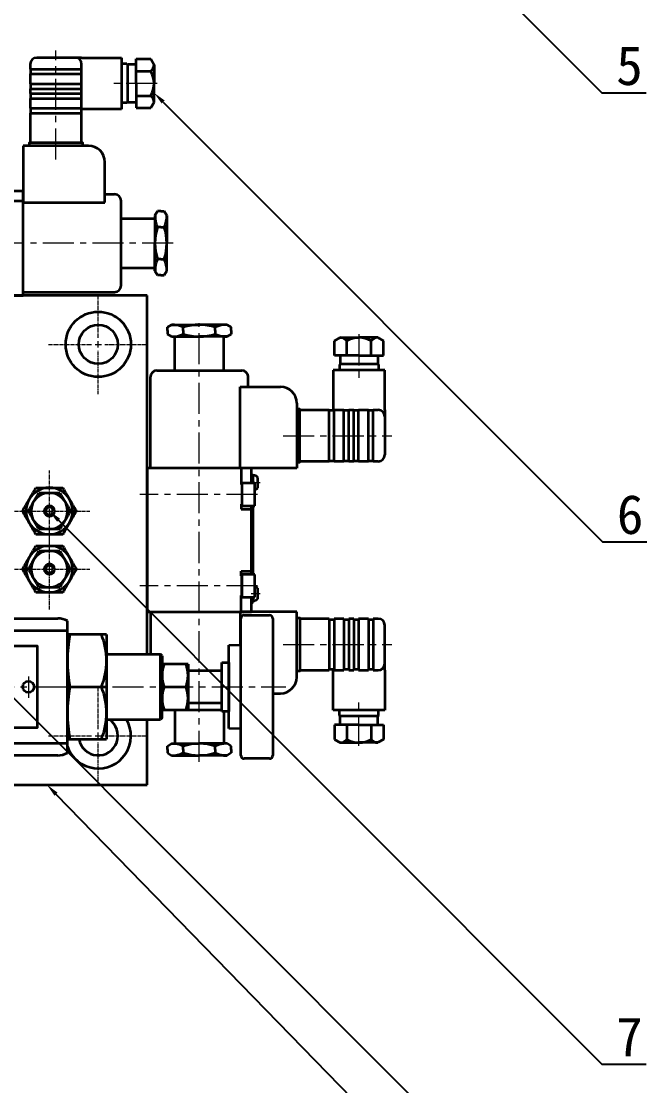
# Model space of a CAD drawing. Header units: millimetres. Extents: x 747 to 1827, y 470 to 2062.
# Drawn here: x 1023.5 to 1151.5, y 604.1 to 821.7 of the extents above; entities that cross this region are included whole.
import ezdxf
from ezdxf import colors
from ezdxf.entities.mleader import LeaderData, LeaderLine
from ezdxf.math import Vec2, Vec3

# ---------------------------------------------------------------- set-up
doc = ezdxf.new("R2010")
doc.units = ezdxf.units.MM
for name, pattern in [('CENTER', [10.16, 6.35, -1.27, 1.27, -1.27]), ('CENTER2', [1.125, 0.75, -0.125, 0.125, -0.125]), ('CENTERX2', [20.32, 12.7, -2.54, 2.54, -2.54])]:
    doc.linetypes.add(name, pattern=pattern)
doc.layers.get('0').update_dxf_attribs({"lineweight": 35})
for name, color, linetype, lineweight in [('CENTER', 1, 'CENTER', 18), ('中心线层', 1, 'CENTERX2', 25), ('标注层', 4, 'Continuous', 18)]:
    doc.layers.add(name, color=color, linetype=linetype, lineweight=lineweight)

# ---------------------------------------------------------------- blocks, each defined once
blk = doc.blocks.new('*U161')
at = {"layer": '中心线层', "color": 0, "linetype": 'CENTER2', "lineweight": 18, "transparency": 16777216}
for p, q in [((0, 0.95), (0, 8.26)), ((-8.26, 0), (-0.95, 0)), ((0.95, 0), (8.26, 0)), ((0, -8.26), (0, -0.95))]:
    blk.add_line(p, q, dxfattribs=at)
at = {"layer": '中心线层', "color": 0, "linetype": 'Continuous', "lineweight": 18, "transparency": 16777216}
for p, q in [((-0.48, 0), (0.48, 0)), ((0, -0.48), (0, 0.48))]:
    blk.add_line(p, q, dxfattribs=at)
blk = doc.blocks.new('*U162')
at = {"layer": '中心线层', "color": 0, "linetype": 'CENTER2', "lineweight": 18, "transparency": 16777216}
for p, q in [((0, 0.95), (0, 8.26)), ((-8.26, 0), (-0.95, 0)), ((0.95, 0), (8.26, 0)), ((0, -8.26), (0, -0.95))]:
    blk.add_line(p, q, dxfattribs=at)
at = {"layer": '中心线层', "color": 0, "linetype": 'Continuous', "lineweight": 18, "transparency": 16777216}
for p, q in [((-0.48, 0), (0.48, 0)), ((0, -0.48), (0, 0.48))]:
    blk.add_line(p, q, dxfattribs=at)
blk = doc.blocks.new('*U165')
at = {"layer": '中心线层', "color": 0, "linetype": 'CENTER2', "lineweight": 18, "transparency": 16777216}
for p, q in [((0, 1.334), (0, 10.17)), ((-10.17, 0), (-1.334, 0)), ((1.334, 0), (10.17, 0)), ((0, -10.17), (0, -1.334))]:
    blk.add_line(p, q, dxfattribs=at)
at = {"layer": '中心线层', "color": 0, "linetype": 'Continuous', "lineweight": 18, "transparency": 16777216}
for p, q in [((-0.667, 0), (0.667, 0)), ((0, -0.667), (0, 0.667))]:
    blk.add_line(p, q, dxfattribs=at)
blk = doc.blocks.new('*U166')
at = {"layer": '中心线层', "color": 0, "linetype": 'CENTER2', "lineweight": 18, "transparency": 16777216}
for p, q in [((0, 1.334), (0, 10.17)), ((-10.17, 0), (-1.334, 0)), ((1.334, 0), (10.17, 0)), ((0, -10.17), (0, -1.334))]:
    blk.add_line(p, q, dxfattribs=at)
at = {"layer": '中心线层', "color": 0, "linetype": 'Continuous', "lineweight": 18, "transparency": 16777216}
for p, q in [((-0.667, 0), (0.667, 0)), ((0, -0.667), (0, 0.667))]:
    blk.add_line(p, q, dxfattribs=at)

msp = doc.modelspace()

# ---------------------------------------------------------------- linework, layer by layer
for p, q in [((1035.845, 814.285), (1026.641, 814.285)), ((1035.845, 814.285), (1043.983, 814.285)), ((1043.983, 814.285), (1043.983, 803.746)), ((1046.984, 809.016), (1046.984, 814.018)), ((1046.984, 814.018), (1049.979, 814.018)), ((1049.979, 814.018), (1050.653, 812.851)), ((1025.307, 812.951), (1025.307, 811.95)), ((1025.307, 811.95), (1035.845, 811.95)), ((1025.441, 810.95), (1025.441, 811.95)), ((1035.711, 811.95), (1035.711, 810.95)), ((1035.845, 811.95), (1035.845, 812.951)), ((1045.108, 813.006), (1043.983, 813.006)), ((1046.984, 812.892), (1045.222, 812.892)), ((1050.653, 812.851), (1050.653, 809.016)), ((1025.307, 810.95), (1035.845, 810.95)), ((1025.307, 810.95), (1025.307, 808.949)), ((1035.845, 808.949), (1035.845, 810.95)), ((1046.984, 811.519), (1049.979, 811.519)), ((1025.307, 808.949), (1035.845, 808.949)), ((1025.307, 807.948), (1035.845, 807.948)), ((1025.307, 807.948), (1025.307, 806.948)), ((1025.441, 807.948), (1025.441, 808.949)), ((1035.711, 808.949), (1035.711, 807.948)), ((1035.845, 806.948), (1035.845, 807.948)), ((1046.984, 809.016), (1046.984, 804.013)), ((1050.653, 805.18), (1050.653, 809.016)), ((1025.307, 806.948), (1035.845, 806.948)), ((1025.307, 805.947), (1035.845, 805.947)), ((1025.307, 805.947), (1025.307, 803.946)), ((1025.441, 805.947), (1025.441, 806.948)), ((1035.711, 806.948), (1035.711, 805.947)), ((1035.845, 803.946), (1035.845, 805.947)), ((1046.984, 806.512), (1049.979, 806.512)), ((1025.307, 803.946), (1035.845, 803.946)), ((1025.441, 802.946), (1025.441, 803.946)), ((1035.711, 803.946), (1035.711, 802.946)), ((1043.983, 803.746), (1035.845, 803.746)), ((1045.108, 805.026), (1043.983, 805.026)), ((1046.984, 805.139), (1045.222, 805.139)), ((1046.984, 804.013), (1049.979, 804.013)), ((1049.979, 804.013), (1050.653, 805.18)), ((1025.307, 802.946), (1035.845, 802.946)), ((1025.307, 802.946), (1025.307, 796.943)), ((1035.845, 796.943), (1035.845, 802.946)), ((1025.307, 796.943), (1035.845, 796.943)), ((1037.246, 796.276), (1023.906, 796.276)), ((1023.906, 796.276), (1023.906, 784.682)), ((1040.581, 784.682), (1040.581, 792.941)), ((1023.906, 787.017), (1020.905, 787.017)), ((1023.906, 765.673), (1023.906, 787.017)), ((1040.581, 786.35), (1042.582, 786.35)), ((1023.906, 784.937), (1020.912, 784.938)), ((1023.906, 784.682), (1040.581, 784.682)), ((1043.916, 767.674), (1043.916, 785.016)), ((1043.916, 781.381), (1050.853, 781.381)), ((1051.359, 782.891), (1050.853, 782.014)), ((1050.853, 782.014), (1050.853, 776.345)), ((1052.054, 782.891), (1051.359, 782.891)), ((1052.054, 782.891), (1052.748, 782.891)), ((1052.748, 782.891), (1053.254, 782.014)), ((1053.254, 782.014), (1053.254, 776.345)), ((1052.054, 779.618), (1051.359, 779.618)), ((1052.054, 779.618), (1052.748, 779.618)), ((1050.853, 770.675), (1050.853, 776.345)), ((1053.254, 770.675), (1053.254, 776.345)), ((1052.054, 773.072), (1051.359, 773.072)), ((1052.054, 773.072), (1052.748, 773.072)), ((1043.916, 771.309), (1050.853, 771.309)), ((1051.359, 769.798), (1050.853, 770.675)), ((1052.748, 769.798), (1053.254, 770.675)), ((1052.054, 769.798), (1051.359, 769.798)), ((1052.054, 769.798), (1052.748, 769.798)), ((1023.906, 766.34), (1042.582, 766.34)), ((1019.904, 765.673), (1023.906, 765.673)), ((1053.378, 759.164), (1054.255, 759.67)), ((1054.255, 759.67), (1059.924, 759.67)), ((1065.594, 759.67), (1059.924, 759.67)), ((1066.471, 759.164), (1065.594, 759.67)), ((1053.378, 758.469), (1053.378, 759.164)), ((1053.378, 758.469), (1053.378, 757.775)), ((1053.378, 757.775), (1054.255, 757.269)), ((1056.651, 758.469), (1056.651, 759.164)), ((1056.651, 758.469), (1056.651, 757.775)), ((1063.197, 758.469), (1063.197, 759.164)), ((1063.197, 758.469), (1063.197, 757.775)), ((1066.471, 757.775), (1065.594, 757.269)), ((1066.471, 758.469), (1066.471, 759.164)), ((1066.471, 758.469), (1066.471, 757.775)), ((1054.255, 757.269), (1059.924, 757.269)), ((1054.888, 750.332), (1054.888, 757.269)), ((1065.594, 757.269), (1059.924, 757.269)), ((1064.96, 750.332), (1064.96, 757.269)), ((1087.593, 756.395), (1088.76, 757.069)), ((1087.593, 753.4), (1087.593, 756.395)), ((1088.76, 757.069), (1092.595, 757.069)), ((1090.092, 753.4), (1090.092, 756.395)), ((1096.43, 757.069), (1092.595, 757.069)), ((1095.098, 753.4), (1095.098, 756.395)), ((1097.597, 756.395), (1096.43, 757.069)), ((1097.597, 753.4), (1097.597, 756.395)), ((1092.595, 753.4), (1087.593, 753.4)), ((1088.719, 753.4), (1088.719, 751.638)), ((1092.595, 753.4), (1097.597, 753.4)), ((1096.471, 753.4), (1096.471, 751.638)), ((1088.605, 751.524), (1088.605, 750.399)), ((1096.585, 751.524), (1096.585, 750.399)), ((1049.919, 730.322), (1049.919, 748.998)), ((1051.253, 750.332), (1068.595, 750.332)), ((1069.929, 746.997), (1069.929, 748.998)), ((1087.326, 750.399), (1087.326, 742.261)), ((1097.864, 750.399), (1087.326, 750.399)), ((1097.864, 742.261), (1097.864, 750.399)), ((1068.262, 730.322), (1068.262, 746.997)), ((1068.262, 746.997), (1076.52, 746.997)), ((1079.855, 743.662), (1079.855, 730.322)), ((1080.522, 731.723), (1080.522, 742.261)), ((1080.522, 742.261), (1086.525, 742.261)), ((1086.525, 731.723), (1086.525, 742.261)), ((1087.526, 731.723), (1087.526, 742.261)), ((1087.526, 742.261), (1089.527, 742.261)), ((1089.527, 731.723), (1089.527, 742.261)), ((1090.527, 731.723), (1090.527, 742.261)), ((1090.527, 742.261), (1091.528, 742.261)), ((1091.528, 731.723), (1091.528, 742.261)), ((1092.528, 731.723), (1092.528, 742.261)), ((1092.528, 742.261), (1094.529, 742.261)), ((1094.529, 731.723), (1094.529, 742.261)), ((1095.53, 731.723), (1095.53, 742.261)), ((1095.53, 742.261), (1096.53, 742.261)), ((1097.864, 742.261), (1097.864, 733.057)), ((1087.526, 742.127), (1086.525, 742.127)), ((1090.527, 742.127), (1089.527, 742.127)), ((1092.528, 742.127), (1091.528, 742.127)), ((1095.53, 742.127), (1094.529, 742.127)), ((1086.525, 731.723), (1080.522, 731.723)), ((1086.525, 731.857), (1087.526, 731.857)), ((1089.527, 731.723), (1087.526, 731.723)), ((1089.527, 731.857), (1090.527, 731.857)), ((1091.528, 731.723), (1090.527, 731.723)), ((1091.528, 731.857), (1092.528, 731.857)), ((1094.529, 731.723), (1092.528, 731.723)), ((1094.529, 731.857), (1095.53, 731.857)), ((1096.53, 731.723), (1095.53, 731.723)), ((1049.252, 730.322), (1049.252, 700.974)), ((1070.596, 730.322), (1049.252, 730.322)), ((1079.855, 730.322), (1068.262, 730.322)), ((1068.516, 730.322), (1068.516, 726.987)), ((1070.596, 727.32), (1070.596, 730.322)), ((1068.595, 726.987), (1068.595, 722.985)), ((1070.93, 728.93), (1070.596, 728.93)), ((1070.93, 727.32), (1070.93, 728.93)), ((1071.93, 726.322), (1071.93, 728.469)), ((1068.516, 722.985), (1068.516, 721.983)), ((1070.596, 708.644), (1070.596, 722.651)), ((1070.93, 715.923), (1070.93, 722.651)), ((1068.516, 721.983), (1070.596, 721.983)), ((1070.93, 708.644), (1070.93, 715.923)), ((1068.516, 708.311), (1068.516, 709.313)), ((1068.516, 709.313), (1070.596, 709.313)), ((1068.595, 704.309), (1068.595, 708.311)), ((1071.93, 703.644), (1071.93, 705.791)), ((1068.516, 700.974), (1068.516, 704.309)), ((1070.596, 700.974), (1070.596, 703.975)), ((1070.93, 702.917), (1070.93, 703.975)), ((1049.252, 700.974), (1070.596, 700.974)), ((1049.919, 700.974), (1049.919, 692.303)), ((1068.262, 700.974), (1068.262, 694.23)), ((1079.855, 700.974), (1068.262, 700.974)), ((1070.596, 702.917), (1070.93, 702.917)), ((1079.855, 687.634), (1079.855, 700.974)), ((1000.931, 699.64), (1030.946, 699.64)), ((1032.947, 672.162), (1032.947, 699.104)), ((1068.431, 671.626), (1068.431, 699.64)), ((1069.098, 700.307), (1074.301, 700.307)), ((1074.968, 699.64), (1074.968, 671.626)), ((1080.522, 699.573), (1080.522, 689.035)), ((1086.525, 699.573), (1080.522, 699.573)), ((1086.525, 699.573), (1086.525, 689.035)), ((1086.525, 699.439), (1087.526, 699.439)), ((1087.526, 699.573), (1087.526, 689.035)), ((1089.527, 699.573), (1087.526, 699.573)), ((1089.527, 699.573), (1089.527, 689.035)), ((1089.527, 699.439), (1090.527, 699.439)), ((1090.527, 699.573), (1090.527, 689.035)), ((1091.528, 699.573), (1090.527, 699.573)), ((1091.528, 699.573), (1091.528, 689.035)), ((1091.528, 699.439), (1092.528, 699.439)), ((1092.528, 699.573), (1092.528, 689.035)), ((1094.529, 699.573), (1092.528, 699.573)), ((1094.529, 699.573), (1094.529, 689.035)), ((1094.529, 699.439), (1095.53, 699.439)), ((1095.53, 699.573), (1095.53, 689.035)), ((1096.53, 699.573), (1095.53, 699.573)), ((998.263, 697.134), (1032.947, 697.134)), ((1097.864, 689.035), (1097.864, 698.239)), ((1032.947, 674.947), (1032.947, 696.319)), ((1040.951, 696.319), (1032.947, 696.319)), ((1040.951, 696.319), (1040.951, 674.947)), ((1041.284, 692.303), (1051.956, 692.303)), ((1051.956, 678.963), (1051.956, 692.303)), ((1052.29, 691.969), (1051.956, 692.303)), ((1065.963, 694.137), (1068.431, 694.237)), ((1065.963, 677.129), (1065.963, 694.137)), ((1052.29, 691.969), (1052.29, 685.633)), ((1052.29, 680.964), (1052.29, 690.302)), ((1057.626, 690.302), (1052.29, 690.302)), ((1057.626, 690.302), (1057.626, 680.964)), ((1064.496, 680.63), (1064.496, 690.635)), ((1064.496, 690.635), (1065.963, 690.635)), ((1065.963, 690.635), (1065.963, 680.63)), ((1057.626, 688.968), (1064.496, 688.968)), ((1080.522, 689.035), (1086.525, 689.035)), ((1087.526, 689.169), (1086.525, 689.169)), ((1087.326, 680.897), (1087.326, 689.035)), ((1087.526, 689.035), (1089.527, 689.035)), ((1090.527, 689.169), (1089.527, 689.169)), ((1090.527, 689.035), (1091.528, 689.035)), ((1092.528, 689.169), (1091.528, 689.169)), ((1092.528, 689.035), (1094.529, 689.035)), ((1095.53, 689.169), (1094.529, 689.169)), ((1095.53, 689.035), (1096.53, 689.035)), ((1097.864, 689.035), (1097.864, 680.897)), ((1032.947, 685.633), (1040.951, 685.633)), ((1052.29, 679.296), (1052.29, 685.633)), ((1052.29, 685.633), (1057.626, 685.633)), ((1074.968, 684.299), (1076.52, 684.299)), ((1064.496, 682.298), (1057.626, 682.298)), ((1051.956, 680.964), (1064.496, 680.964)), ((1052.29, 679.296), (1051.956, 678.963)), ((1052.29, 680.964), (1057.626, 680.964)), ((1054.888, 680.964), (1054.888, 674.027)), ((1065.963, 680.63), (1064.496, 680.63)), ((1064.96, 680.63), (1064.96, 674.027)), ((1097.864, 680.897), (1087.326, 680.897)), ((1088.605, 679.772), (1088.605, 680.897)), ((1088.719, 677.896), (1088.719, 679.658)), ((1096.471, 677.896), (1096.471, 679.658)), ((1096.585, 679.772), (1096.585, 680.897)), ((1041.284, 678.963), (1051.956, 678.963)), ((1068.431, 677.029), (1065.963, 677.129)), ((1092.595, 677.896), (1087.593, 677.896)), ((1087.593, 677.896), (1087.593, 674.901)), ((1090.092, 677.896), (1090.092, 674.901)), ((1092.595, 677.896), (1097.597, 677.896)), ((1095.098, 677.896), (1095.098, 674.901)), ((1097.597, 677.896), (1097.597, 674.901)), ((1032.947, 674.947), (1040.951, 674.947)), ((1087.593, 674.901), (1088.76, 674.227)), ((1097.597, 674.901), (1096.43, 674.227)), ((998.263, 674.132), (1032.947, 674.132)), ((1053.378, 673.521), (1054.255, 674.027)), ((1053.378, 672.826), (1053.378, 673.521)), ((1053.378, 672.826), (1053.378, 672.132)), ((1054.255, 674.027), (1059.924, 674.027)), ((1056.651, 672.826), (1056.651, 673.521)), ((1056.651, 672.826), (1056.651, 672.132)), ((1065.594, 674.027), (1059.924, 674.027)), ((1063.197, 672.826), (1063.197, 673.521)), ((1063.197, 672.826), (1063.197, 672.132)), ((1066.471, 673.521), (1065.594, 674.027)), ((1066.471, 672.826), (1066.471, 673.521)), ((1066.471, 672.826), (1066.471, 672.132)), ((1088.76, 674.227), (1092.595, 674.227)), ((1096.43, 674.227), (1092.595, 674.227)), ((1030.946, 671.626), (1000.931, 671.626)), ((1053.378, 672.132), (1054.255, 671.626)), ((1054.255, 671.626), (1059.924, 671.626)), ((1065.594, 671.626), (1059.924, 671.626)), ((1066.471, 672.132), (1065.594, 671.626)), ((1074.301, 670.959), (1069.098, 670.959))]:
    msp.add_line(p, q)
at = {"color": 7, "linetype": 'Continuous', "lineweight": 35}
for p, q in [((1049.252, 765.673), (1019.904, 765.673)), ((1049.252, 692.303), (1049.252, 765.673)), ((1023.74, 721.584), (1024.477, 721.584)), ((1025.515, 721.584), (1024.938, 721.584)), ((1033.546, 721.584), (1032.969, 721.584)), ((1034.007, 721.584), (1034.744, 721.584)), ((1023.74, 709.712), (1024.477, 709.712)), ((1025.515, 709.712), (1024.938, 709.712)), ((1033.546, 709.712), (1032.969, 709.712)), ((1034.007, 709.712), (1034.744, 709.712)), ((1049.252, 665.623), (1049.252, 678.963)), ((949.202, 665.623), (1049.252, 665.623))]:
    msp.add_line(p, q, dxfattribs=at)
at = {"lineweight": 35}
for p, q in [((1068.595, 727.32), (1068.595, 722.651)), ((1071.263, 727.32), (1068.595, 727.32)), ((1071.263, 722.651), (1071.263, 727.32)), ((1068.595, 722.651), (1071.263, 722.651)), ((1068.595, 708.644), (1068.595, 703.975)), ((1071.263, 708.644), (1068.595, 708.644)), ((1071.263, 703.975), (1071.263, 708.644)), ((1068.595, 703.975), (1071.263, 703.975))]:
    msp.add_line(p, q, dxfattribs=at)
for points in [[(1045.108, 813.006), (1045.222, 812.892), (1045.222, 805.139), (1045.108, 805.026)], [(1096.585, 751.524), (1096.471, 751.638), (1088.719, 751.638), (1088.605, 751.524)], [(1096.585, 679.772), (1096.471, 679.658), (1088.719, 679.658), (1088.605, 679.772)]]:
    msp.add_lwpolyline(points)
for points in [[(1025.14, 796.276), (1025.14, 796.943), (1036.012, 796.943), (1036.012, 796.276)], [(1079.855, 731.556), (1080.522, 731.556), (1080.522, 742.428), (1079.855, 742.428)], [(1079.855, 699.74), (1080.522, 699.74), (1080.522, 688.868), (1079.855, 688.868)], [(1005.433, 677.295), (1026.777, 677.295), (1026.777, 693.97), (1005.433, 693.97)]]:
    msp.add_lwpolyline(points, close=True)
at = {"color": 7, "linetype": 'Continuous', "lineweight": 35}
for radius in [6.67, 4.002]:
    msp.add_circle((1039.247, 755.668), radius, dxfattribs=at)
msp.add_circle((1024.943, 685.633), 1.167)
for centre, radius, start, end in [((1026.641, 812.951), 1.334, 90, 180), ((1034.511, 812.951), 1.334, 0, 90), ((1048.904, 812.899), 1.75, 307.91403, 358.42469), ((1045.667, 809.016), 4.986, 329.86735, 30.13265), ((1048.904, 805.132), 1.75, 1.57531, 52.08597), ((1037.246, 792.941), 3.335, 0, 90), ((1042.582, 785.016), 1.334, 0, 90), ((1055.629, 781.772), 4.782, 177.09505, 206.76988), ((1048.478, 781.772), 4.782, 333.23012, 2.90495), ((1061.686, 776.345), 10.833, 162.41205, 197.58795), ((1042.422, 776.345), 10.833, 342.41205, 17.58795), ((1055.629, 770.918), 4.782, 153.23012, 182.90495), ((1048.478, 770.918), 4.782, 357.09505, 26.76988), ((1042.582, 767.674), 1.334, 270, 0), ((1054.497, 754.894), 4.782, 63.23012, 92.90495), ((1059.924, 748.837), 10.833, 72.41205, 107.58795), ((1065.351, 754.894), 4.782, 87.09505, 116.76988), ((1054.497, 762.045), 4.782, 267.09505, 296.76988), ((1059.924, 768.101), 10.833, 252.41205, 287.58795), ((1065.351, 762.045), 4.782, 243.23012, 272.90495), ((1088.711, 755.32), 1.75, 37.91403, 88.42469), ((1092.595, 752.082), 4.986, 59.86735, 120.13265), ((1096.478, 755.32), 1.75, 91.57531, 142.08597), ((1051.253, 748.998), 1.334, 90, 180), ((1068.595, 748.998), 1.334, 0, 90), ((1076.52, 743.662), 3.335, 0, 90), ((1096.53, 740.927), 1.334, 0, 90), ((1096.53, 733.057), 1.334, 270, 0), ((1070.93, 727.395), 1.467, 47.01411, 90), ((1070.93, 727.395), 1.467, 283.13656, 312.98589), ((1070.93, 704.717), 1.467, 47.01411, 76.86344), ((1070.93, 704.717), 1.467, 270, 312.98589), ((1030.946, 695.638), 4.002, 60, 90), ((1069.098, 699.64), 0.667, 90, 180), ((1074.301, 699.64), 0.667, 0, 90), ((1096.53, 698.239), 1.334, 0, 90), ((1062.236, 690.976), 29.29, 169.48898, 190.51102), ((1026.942, 690.976), 14.009, 337.57873, 22.42127), ((1041.284, 692.636), 0.334, 180, 270), ((1059.033, 687.967), 6.743, 159.74384, 200.25616), ((1050.883, 687.967), 6.743, 339.74384, 20.25616), ((1096.53, 690.369), 1.334, 270, 0), ((1062.236, 680.29), 29.29, 169.48898, 190.51102), ((1026.942, 680.29), 14.009, 337.57873, 22.42127), ((1059.033, 683.298), 6.743, 159.74384, 200.25616), ((1050.883, 683.298), 6.743, 339.74384, 20.25616), ((1076.52, 687.634), 3.335, 270, 0), ((1041.284, 678.629), 0.334, 90, 180), ((1088.711, 675.976), 1.75, 271.57531, 322.08597), ((1092.595, 679.213), 4.986, 239.86735, 300.13265), ((1096.478, 675.976), 1.75, 217.91403, 268.42469), ((1054.497, 669.251), 4.782, 63.23012, 92.90495), ((1059.924, 663.194), 10.833, 72.41205, 107.58795), ((1065.351, 669.251), 4.782, 87.09505, 116.76988), ((1030.946, 675.628), 4.002, 270, 300), ((1054.497, 676.402), 4.782, 267.09505, 296.76988), ((1059.924, 682.459), 10.833, 252.41205, 287.58795), ((1065.351, 676.402), 4.782, 243.23012, 272.90495), ((1069.098, 671.626), 0.667, 180, 270), ((1074.301, 671.626), 0.667, 270, 0)]:
    msp.add_arc(centre, radius, start, end)
for centre, radius, start, end in [((1029.242, 721.584), 4.765, 90, 150), ((1029.242, 721.584), 3.727, 0, 180), ((1029.242, 721.584), 4.765, 30, 90), ((1029.242, 721.584), 4.765, 150, 180), ((1029.242, 721.584), 1.059, 0, 180), ((1029.242, 721.584), 4.765, 0, 30), ((1029.242, 721.584), 4.765, 180, 210), ((1029.242, 721.584), 3.727, 180, 0), ((1029.242, 721.584), 1.059, 180, 0), ((1029.242, 721.584), 0.762, 0, 180), ((1029.242, 721.584), 0.762, 180, 0), ((1029.242, 721.584), 4.765, 330, 0), ((1029.242, 721.584), 4.765, 210, 270), ((1029.242, 721.584), 4.765, 270, 330), ((1029.242, 709.712), 4.765, 90, 150), ((1029.242, 709.712), 4.765, 30, 90), ((1029.242, 709.712), 4.765, 150, 180), ((1029.242, 709.712), 3.727, 0, 180), ((1029.242, 709.712), 4.765, 0, 30), ((1029.242, 709.712), 4.765, 180, 210), ((1029.242, 709.712), 3.727, 180, 0), ((1029.242, 709.712), 1.059, 0, 180), ((1029.242, 709.712), 1.059, 180, 0), ((1029.242, 709.712), 0.762, 0, 180), ((1029.242, 709.712), 0.762, 180, 0), ((1029.242, 709.712), 4.765, 330, 0), ((1029.242, 709.712), 4.765, 210, 270), ((1029.242, 709.712), 4.765, 270, 330), ((1039.247, 675.628), 6.67, 75.20244, 76.25141), ((1039.247, 675.628), 4.002, 64.80665, 65.39719), ((1039.247, 675.628), 6.67, 199.16179, 30), ((1039.247, 675.628), 4.002, 189.80206, 56.44269)]:
    msp.add_arc(centre, radius, start, end, dxfattribs=at)
for points in [[(1025.116, 723.967), (1025.336, 724.349), (1025.553, 724.725), (1026.003, 725.504), (1026.236, 725.907), (1026.491, 726.349)], [(1026.014, 723.448), (1026.187, 723.747), (1026.357, 724.041), (1026.709, 724.65), (1026.891, 724.966), (1027.09, 725.311)], [(1026.491, 726.349), (1027.001, 726.349), (1027.467, 726.349), (1028.367, 726.349), (1028.8, 726.349), (1029.242, 726.349)], [(1027.09, 725.311), (1027.489, 725.311), (1027.854, 725.311), (1028.557, 725.311), (1028.897, 725.311), (1029.242, 725.311)], [(1029.242, 726.349), (1029.684, 726.349), (1030.117, 726.349), (1031.017, 726.349), (1031.483, 726.349), (1031.993, 726.349)], [(1029.242, 725.311), (1029.588, 725.311), (1029.927, 725.311), (1030.631, 725.311), (1030.995, 725.311), (1031.394, 725.311)], [(1031.394, 725.311), (1031.594, 724.966), (1031.776, 724.65), (1032.128, 724.041), (1032.297, 723.747), (1032.47, 723.448)], [(1031.993, 726.349), (1032.248, 725.907), (1032.481, 725.504), (1032.931, 724.725), (1033.148, 724.349), (1033.369, 723.967)], [(1023.74, 721.584), (1023.995, 722.026), (1024.228, 722.429), (1024.678, 723.209), (1024.895, 723.584), (1025.116, 723.967)], [(1024.938, 721.584), (1025.138, 721.93), (1025.32, 722.245), (1025.672, 722.855), (1025.842, 723.149), (1026.014, 723.448)], [(1032.47, 723.448), (1032.643, 723.149), (1032.812, 722.855), (1033.164, 722.245), (1033.346, 721.93), (1033.546, 721.584)], [(1033.369, 723.967), (1033.59, 723.584), (1033.806, 723.209), (1034.256, 722.429), (1034.489, 722.026), (1034.744, 721.584)], [(1025.116, 719.202), (1024.895, 719.584), (1024.678, 719.96), (1024.228, 720.739), (1023.995, 721.142), (1023.74, 721.584)], [(1026.014, 719.721), (1025.842, 720.02), (1025.672, 720.314), (1025.32, 720.923), (1025.138, 721.239), (1024.938, 721.584)], [(1033.546, 721.584), (1033.346, 721.239), (1033.164, 720.923), (1032.812, 720.314), (1032.643, 720.02), (1032.47, 719.721)], [(1034.744, 721.584), (1034.489, 721.142), (1034.256, 720.739), (1033.806, 719.96), (1033.59, 719.584), (1033.369, 719.202)], [(1026.491, 716.819), (1026.236, 717.261), (1026.003, 717.664), (1025.553, 718.444), (1025.336, 718.819), (1025.116, 719.202)], [(1027.09, 717.857), (1026.891, 718.203), (1026.709, 718.518), (1026.357, 719.128), (1026.187, 719.421), (1026.014, 719.721)], [(1032.47, 719.721), (1032.297, 719.421), (1032.128, 719.128), (1031.776, 718.518), (1031.594, 718.203), (1031.394, 717.857)], [(1033.369, 719.202), (1033.148, 718.819), (1032.931, 718.444), (1032.481, 717.664), (1032.248, 717.261), (1031.993, 716.819)], [(1029.242, 716.819), (1028.8, 716.819), (1028.367, 716.819), (1027.467, 716.819), (1027.001, 716.819), (1026.491, 716.819)], [(1029.242, 717.857), (1028.897, 717.857), (1028.557, 717.857), (1027.854, 717.857), (1027.489, 717.857), (1027.09, 717.857)], [(1031.394, 717.857), (1030.995, 717.857), (1030.631, 717.857), (1029.927, 717.857), (1029.588, 717.857), (1029.242, 717.857)], [(1031.993, 716.819), (1031.483, 716.819), (1031.017, 716.819), (1030.117, 716.819), (1029.684, 716.819), (1029.242, 716.819)], [(1025.116, 712.094), (1025.336, 712.477), (1025.553, 712.852), (1026.003, 713.631), (1026.236, 714.035), (1026.491, 714.476)], [(1026.491, 714.476), (1027.001, 714.476), (1027.467, 714.476), (1028.367, 714.476), (1028.8, 714.476), (1029.242, 714.476)], [(1029.242, 714.476), (1029.684, 714.476), (1030.117, 714.476), (1031.017, 714.476), (1031.483, 714.476), (1031.993, 714.476)], [(1031.993, 714.476), (1032.248, 714.035), (1032.481, 713.631), (1032.931, 712.852), (1033.148, 712.477), (1033.369, 712.094)], [(1023.74, 709.712), (1023.995, 710.153), (1024.228, 710.557), (1024.678, 711.336), (1024.895, 711.711), (1025.116, 712.094)], [(1026.014, 711.575), (1026.187, 711.874), (1026.357, 712.168), (1026.709, 712.778), (1026.891, 713.093), (1027.09, 713.439)], [(1027.09, 713.439), (1027.489, 713.439), (1027.854, 713.439), (1028.557, 713.439), (1028.897, 713.439), (1029.242, 713.439)], [(1029.242, 713.439), (1029.588, 713.439), (1029.927, 713.439), (1030.631, 713.439), (1030.995, 713.439), (1031.394, 713.439)], [(1031.394, 713.439), (1031.594, 713.093), (1031.776, 712.778), (1032.128, 712.168), (1032.297, 711.874), (1032.47, 711.575)], [(1033.369, 712.094), (1033.59, 711.711), (1033.806, 711.336), (1034.256, 710.557), (1034.489, 710.153), (1034.744, 709.712)], [(1025.116, 707.329), (1024.895, 707.712), (1024.678, 708.087), (1024.228, 708.866), (1023.995, 709.27), (1023.74, 709.712)], [(1024.938, 709.712), (1025.138, 710.057), (1025.32, 710.373), (1025.672, 710.982), (1025.842, 711.276), (1026.014, 711.575)], [(1026.014, 707.848), (1025.842, 708.147), (1025.672, 708.441), (1025.32, 709.051), (1025.138, 709.366), (1024.938, 709.712)], [(1032.47, 711.575), (1032.643, 711.276), (1032.812, 710.982), (1033.164, 710.373), (1033.346, 710.057), (1033.546, 709.712)], [(1033.546, 709.712), (1033.346, 709.366), (1033.164, 709.051), (1032.812, 708.441), (1032.643, 708.147), (1032.47, 707.848)], [(1034.744, 709.712), (1034.489, 709.27), (1034.256, 708.866), (1033.806, 708.087), (1033.59, 707.712), (1033.369, 707.329)], [(1027.09, 705.984), (1026.891, 706.33), (1026.709, 706.645), (1026.357, 707.255), (1026.187, 707.549), (1026.014, 707.848)], [(1032.47, 707.848), (1032.297, 707.549), (1032.128, 707.255), (1031.776, 706.645), (1031.594, 706.33), (1031.394, 705.984)], [(1026.491, 704.947), (1026.236, 705.388), (1026.003, 705.792), (1025.553, 706.571), (1025.336, 706.947), (1025.116, 707.329)], [(1029.242, 705.984), (1028.897, 705.984), (1028.557, 705.984), (1027.854, 705.984), (1027.489, 705.984), (1027.09, 705.984)], [(1031.394, 705.984), (1030.995, 705.984), (1030.631, 705.984), (1029.927, 705.984), (1029.588, 705.984), (1029.242, 705.984)], [(1033.369, 707.329), (1033.148, 706.947), (1032.931, 706.571), (1032.481, 705.792), (1032.248, 705.388), (1031.993, 704.947)], [(1029.242, 704.947), (1028.8, 704.947), (1028.367, 704.947), (1027.467, 704.947), (1027.001, 704.947), (1026.491, 704.947)], [(1031.993, 704.947), (1031.483, 704.947), (1031.017, 704.947), (1030.117, 704.947), (1029.684, 704.947), (1029.242, 704.947)]]:
    msp.add_open_spline(points, degree=3, knots=[0, 0, 0, 0, 0.5, 0.5, 1, 1, 1, 1], dxfattribs=at)
at = {"layer": 'CENTER'}
for p, q in [((1030.576, 793.472), (1030.576, 815.774)), ((1051.313, 809.016), (1042.337, 809.016)), ((1054.558, 776.345), (964.857, 776.345)), ((1059.924, 670.322), (1059.924, 760.023)), ((1092.595, 757.728), (1092.595, 748.753)), ((1077.051, 736.992), (1099.353, 736.992)), ((1070.513, 727.395), (1072.347, 727.395)), ((1071.837, 724.986), (1047.756, 724.986)), ((1071.837, 706.31), (1047.756, 706.31)), ((1070.513, 704.717), (1072.347, 704.717)), ((1077.051, 694.304), (1099.353, 694.304)), ((1024.943, 687.764), (1024.943, 683.421)), ((964.913, 685.633), (1032.947, 685.633)), ((1031.985, 685.633), (1052.977, 685.633)), ((1052.29, 685.633), (1077.636, 685.633)), ((1092.595, 673.567), (1092.595, 682.543))]:
    msp.add_line(p, q, dxfattribs=at)

# ---------------------------------------------------------------- block references
at = {"layer": '中心线层', "linetype": 'CENTER2', "lineweight": 18}
for name, p in [('*U165', (1039.247, 755.668)), ('*U161', (1029.242, 721.584)), ('*U162', (1029.242, 709.712)), ('*U166', (1039.247, 675.628))]:
    msp.add_blockref(name, p, dxfattribs=at)

# ---------------------------------------------------------------- leaders
at = {"layer": '标注层', "lineweight": 18}
ml = msp.add_multileader_mtext('Standard', dxfattribs=at)
ml.set_content('5', color=256)
ml.set_leader_properties()
ml.build(insert=Vec2(0, 0))
ml.multileader.update_dxf_attribs({"text_left_attachment_type": 6, "text_right_attachment_type": 6, "text_top_attachment_type": 10, "text_bottom_attachment_type": 10, "dogleg_length": 0.36, "arrow_head_size": 2.668})
ctx = ml.context
ctx.base_point, ctx.char_height, ctx.arrow_head_size, ctx.landing_gap_size, ctx.plane_origin = Vec3(1142.563, 807.095), 8.004, 2.668, 2.668, Vec3(1059.924, 889.494)
ctx.left_attachment, ctx.right_attachment, ctx.top_attachment, ctx.bottom_attachment = 6, 6, 10, 10
notes = []
notes.append((ctx, [(0, (1, 1, 0), (1142.323, 807.095), (1, 0), 0.24, [(0, [(1059.924, 889.494)], 0, [])])]))
ctx.mtext.insert, ctx.mtext.flow_direction = Vec3(1145.231, 816.7), 5
ml = msp.add_multileader_mtext('Standard', dxfattribs=at)
ml.set_content('6', color=256)
ml.set_leader_properties()
ml.build(insert=Vec2(0, 0))
ml.multileader.update_dxf_attribs({"text_left_attachment_type": 6, "text_right_attachment_type": 6, "text_top_attachment_type": 10, "text_bottom_attachment_type": 10, "dogleg_length": 0.36, "arrow_head_size": 2.668})
ctx = ml.context
ctx.base_point, ctx.char_height, ctx.arrow_head_size, ctx.landing_gap_size, ctx.plane_origin = Vec3(1142.693, 715.298), 8.004, 2.668, 2.668, Vec3(1050.653, 807.098)
ctx.left_attachment, ctx.right_attachment, ctx.top_attachment, ctx.bottom_attachment = 6, 6, 10, 10
notes.append((ctx, [(0, (1, 1, 0), (1142.453, 715.298), (1, 0), 0.24, [(0, [(1050.653, 807.098)], 0, [])])]))
ctx.mtext.insert, ctx.mtext.flow_direction = Vec3(1145.361, 724.903), 5
ml = msp.add_multileader_mtext('Standard', dxfattribs=at)
ml.set_content('7', color=256)
ml.set_leader_properties()
ml.build(insert=Vec2(0, 0))
ml.multileader.update_dxf_attribs({"text_left_attachment_type": 6, "text_right_attachment_type": 6, "text_top_attachment_type": 10, "text_bottom_attachment_type": 10, "dogleg_length": 0.36, "arrow_head_size": 2.668})
ctx = ml.context
ctx.base_point, ctx.char_height, ctx.arrow_head_size, ctx.landing_gap_size, ctx.plane_origin = Vec3(1142.563, 608.503), 8.004, 2.668, 2.668, Vec3(1029.242, 721.584)
ctx.left_attachment, ctx.right_attachment, ctx.top_attachment, ctx.bottom_attachment = 6, 6, 10, 10
notes.append((ctx, [(0, (1, 1, 0), (1142.323, 608.503), (1, 0), 0.24, [(0, [(1029.242, 721.584)], 0, [])])]))
ctx.mtext.insert, ctx.mtext.flow_direction = Vec3(1145.231, 618.108), 5
ml = msp.add_multileader_mtext('Standard', dxfattribs=at)
ml.set_content('8', color=256)
ml.set_leader_properties()
ml.build(insert=Vec2(0, 0))
ml.multileader.update_dxf_attribs({"text_left_attachment_type": 6, "text_right_attachment_type": 6, "text_top_attachment_type": 10, "text_bottom_attachment_type": 10, "dogleg_length": 0.36, "arrow_head_size": 2.668})
ctx = ml.context
ctx.base_point, ctx.char_height, ctx.arrow_head_size, ctx.landing_gap_size, ctx.plane_origin = Vec3(1142.563, 562.906), 8.004, 2.668, 2.668, Vec3(989.222, 716.007)
ctx.left_attachment, ctx.right_attachment, ctx.top_attachment, ctx.bottom_attachment = 6, 6, 10, 10
notes.append((ctx, [(0, (1, 1, 0), (1142.323, 562.906), (1, 0), 0.24, [(0, [(989.222, 716.007)], 0, [])])]))
ctx.mtext.insert, ctx.mtext.flow_direction = Vec3(1145.231, 572.511), 5
ml = msp.add_multileader_mtext('Standard', dxfattribs=at)
ml.set_content('9', color=256)
ml.set_leader_properties()
ml.build(insert=Vec2(0, 0))
ml.multileader.update_dxf_attribs({"text_left_attachment_type": 6, "text_right_attachment_type": 6, "text_top_attachment_type": 10, "text_bottom_attachment_type": 10, "dogleg_length": 0.36, "arrow_head_size": 2.668})
ctx = ml.context
ctx.base_point, ctx.char_height, ctx.arrow_head_size, ctx.landing_gap_size, ctx.plane_origin = Vec3(1142.563, 549.045), 8.004, 2.668, 2.668, Vec3(1028.73, 665.623)
ctx.left_attachment, ctx.right_attachment, ctx.top_attachment, ctx.bottom_attachment = 6, 6, 10, 10
notes.append((ctx, [(0, (1, 1, 0), (1142.323, 549.045), (1, 0), 0.24, [(0, [(1028.73, 665.623)], 0, [])])]))
ctx.mtext.insert, ctx.mtext.flow_direction = Vec3(1145.231, 558.65), 5
for ctx, leaders in notes:
    for number, flags, end, landing, length, lines in leaders:
        leader = LeaderData()
        leader.index, (leader.has_last_leader_line, leader.has_dogleg_vector, leader.attachment_direction) = number, flags
        leader.last_leader_point, leader.dogleg_vector, leader.dogleg_length = Vec3(end), Vec3(landing), length
        for number, points, colour, breaks in lines:
            line = LeaderLine()
            line.index, line.vertices, line.color, line.breaks = number, Vec3.list(points), colors.encode_raw_color(colour), breaks
            leader.lines.append(line)
        ctx.leaders.append(leader)

doc.saveas('drawing.dxf')
